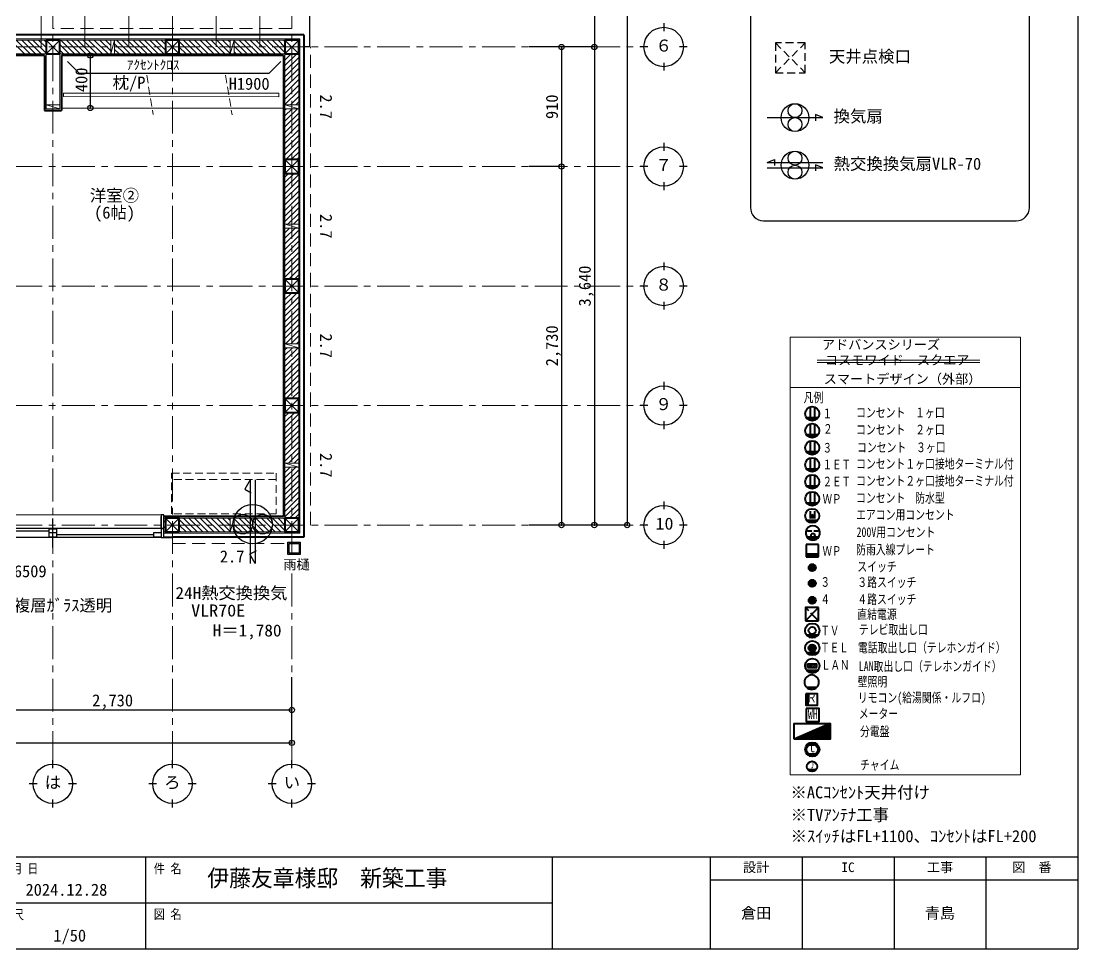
# Model space of a CAD drawing. Units: millimetres at full size, sheet at 1:50. Extents: x -21826 to 54909, y -26252 to 22610.
# Drawn here: x 25054 to 33102, y -6958 to 105 of the extents above; entities that cross this region are included whole.
import ezdxf
from ezdxf.enums import TextEntityAlignment as Align

# ---------------------------------------------------------------- set-up
doc = ezdxf.new("R2010")
doc.units = ezdxf.units.MM
doc.header["$LTSCALE"] = 50
doc.header["$PDMODE"] = 32
doc.header["$PDSIZE"] = 40
for name, pattern in [('CHAIN1', [8, 5, -1, 1, -1]), ('DASHED1', [1.8, 1.2, -0.6]), ('DASHED2', [3, 2, -1])]:
    doc.linetypes.add(name, pattern=pattern)
for name, color, linetype, lineweight in [('3-1_通り芯・通り番号', 7, 'Continuous', 25), ('3-2_柱(黄)', 4, 'Continuous', 9), ('3-3_仕上線(黄)', 3, 'Continuous', 40), ('3-4_下地・間柱(水色)', 4, 'Continuous', 9), ('3-5_サッシ・室内建具', 7, 'Continuous', 25), ('3-6_住宅設備・造作', 4, 'Continuous', 9), ('3-8_ハッチング', 4, 'Continuous', 9), ('3-9_建築設備', 5, 'Continuous', 25), ('3-A_文字', 7, 'Continuous', 25), ('3-B_特記事項', 6, 'Continuous', 25), ('3-F_寸法・方位', 7, 'Continuous', 25), ('C-0', 6, 'Continuous', 25), ('F-8_図名（電気）', 3, 'Continuous', 40), ('F-F_図面枠（共通）', 7, 'Continuous', 25)]:
    doc.layers.add(name, color=color, linetype=linetype, lineweight=lineweight)
doc.styles.add('ＭＳ ゴシック', font='')
doc.styles.get('ＭＳ ゴシック').set_extended_font_data('MS Gothic')

msp = doc.modelspace()

# ---------------------------------------------------------------- linework, layer by layer
at = {"layer": '3-1_通り芯・通り番号', "color": 1, "linetype": 'CHAIN1', "lineweight": 18}
for p, q in [((25296.21, -5551.2), (25296.21, 6242.32)), ((26206.21, -5551.2), (26206.21, 6242.32)), ((27116.21, -5551.2), (27116.21, 6242.32)), ((14565.29, -91.2), (29797.51, -91.2)), ((14565.29, -1001.2), (29797.51, -1001.2)), ((14565.29, -1911.2), (29797.51, -1911.2)), ((14565.29, -2821.2), (29797.51, -2821.2)), ((14565.29, -3731.2), (29797.51, -3731.2))]:
    msp.add_line(p, q, dxfattribs=at)
at = {"layer": '3-1_通り芯・通り番号'}
for p, q in [((29947.51, 88.8), (29947.51, 28.8)), ((29827.51, -91.2), (29767.51, -91.2)), ((30127.51, -91.2), (30067.51, -91.2)), ((29947.51, -211.2), (29947.51, -271.2)), ((29947.51, -821.2), (29947.51, -881.2)), ((29827.51, -1001.2), (29767.51, -1001.2)), ((30127.51, -1001.2), (30067.51, -1001.2)), ((29947.51, -1121.2), (29947.51, -1181.2)), ((29947.51, -1731.2), (29947.51, -1791.2)), ((29827.51, -1911.2), (29767.51, -1911.2)), ((30127.51, -1911.2), (30067.51, -1911.2)), ((29947.51, -2031.2), (29947.51, -2091.2)), ((29947.51, -2641.2), (29947.51, -2701.2)), ((29827.51, -2821.2), (29767.51, -2821.2)), ((30127.51, -2821.2), (30067.51, -2821.2)), ((29947.51, -2941.2), (29947.51, -3001.2)), ((29947.51, -3551.2), (29947.51, -3611.2)), ((29827.51, -3731.2), (29767.51, -3731.2)), ((30127.51, -3731.2), (30067.51, -3731.2)), ((29947.51, -3851.2), (29947.51, -3911.2)), ((25296.21, -5581.2), (25296.21, -5521.2)), ((26206.21, -5581.2), (26206.21, -5521.2)), ((27116.21, -5581.2), (27116.21, -5521.2)), ((25176.21, -5701.2), (25116.21, -5701.2)), ((25476.21, -5701.2), (25416.21, -5701.2)), ((26086.21, -5701.2), (26026.21, -5701.2)), ((26386.21, -5701.2), (26326.21, -5701.2)), ((26996.21, -5701.2), (26936.21, -5701.2)), ((27296.21, -5701.2), (27236.21, -5701.2)), ((25296.21, -5881.2), (25296.21, -5821.2)), ((26206.21, -5881.2), (26206.21, -5821.2)), ((27116.21, -5881.2), (27116.21, -5821.2))]:
    msp.add_line(p, q, dxfattribs=at)
for centre in [(29947.51, -91.2), (29947.51, -1001.2), (29947.51, -1911.2), (29947.51, -2821.2), (29947.51, -3731.2), (25296.21, -5701.2), (26206.21, -5701.2), (27116.21, -5701.2)]:
    msp.add_circle(centre, 150, dxfattribs=at)
at = {"layer": '3-2_柱(黄)'}
for p, q in [((25243.71, -38.7), (25348.71, -143.7)), ((25348.71, -38.7), (25243.71, -143.7)), ((26258.71, -143.7), (26153.71, -38.7)), ((26153.71, -143.7), (26258.71, -38.7)), ((27063.71, -38.7), (27168.71, -143.7)), ((27168.71, -38.7), (27063.71, -143.7)), ((27168.71, -1053.7), (27063.71, -948.7)), ((27168.71, -948.7), (27063.71, -1053.7)), ((27168.71, -1858.7), (27063.71, -1963.7)), ((27168.71, -1963.7), (27063.71, -1858.7)), ((27168.71, -2768.7), (27063.71, -2873.7)), ((27168.71, -2873.7), (27063.71, -2768.7)), ((26258.71, -3783.7), (26153.71, -3678.7)), ((26153.71, -3783.7), (26258.71, -3678.7)), ((27168.71, -3678.7), (27063.71, -3783.7)), ((27063.71, -3678.7), (27168.71, -3783.7))]:
    msp.add_line(p, q, dxfattribs=at)
at = {"layer": '3-2_柱(黄)', "color": 3, "lineweight": 40}
for p, q in [((26153.71, -143.7), (26258.71, -143.7)), ((27063.71, -948.7), (27063.71, -1053.7)), ((27168.71, -948.7), (27063.71, -948.7))]:
    msp.add_line(p, q, dxfattribs=at)
for points in [[(25243.71, -38.7), (25243.71, -143.7), (25348.71, -143.7), (25348.71, -38.7)], [(27063.71, -38.7), (27063.71, -143.7), (27168.71, -143.7), (27168.71, -38.7)], [(27168.71, -1858.7), (27063.71, -1858.7), (27063.71, -1963.7), (27168.71, -1963.7)], [(27168.71, -2768.7), (27063.71, -2768.7), (27063.71, -2873.7), (27168.71, -2873.7)], [(26258.71, -3783.7), (26258.71, -3678.7), (26153.71, -3678.7), (26153.71, -3783.7)], [(27063.71, -3678.7), (27063.71, -3783.7), (27168.71, -3783.7), (27168.71, -3678.7)]]:
    msp.add_lwpolyline(points, close=True, dxfattribs=at)
for points in [[(26258.71, -143.7), (26258.71, -38.7), (26153.71, -38.7), (26153.71, -143.7)], [(27063.71, -1053.7), (27168.71, -1053.7), (27168.71, -948.7)]]:
    msp.add_lwpolyline(points, dxfattribs=at)
at = {"layer": '3-3_仕上線(黄)'}
for p, q in [((25296.21, 0.3), (24932.71, 0.3)), ((26206.21, 0.3), (25296.21, 0.3)), ((27207.71, 0.3), (26206.21, 0.3)), ((27207.71, 0.3), (27207.71, -1001.2)), ((25231.21, -156.2), (24841.21, -156.2)), ((25231.21, -156.2), (25231.21, -573.7)), ((26206.21, -156.2), (25361.21, -156.2)), ((25361.21, -156.2), (25361.21, -573.7)), ((27051.21, -156.2), (26206.21, -156.2)), ((27051.21, -156.2), (27051.21, -1001.2)), ((25231.21, -573.7), (25361.21, -573.7)), ((27051.21, -1001.2), (27051.21, -1911.2)), ((27207.71, -1001.2), (27207.71, -1911.2)), ((27051.21, -1911.2), (27051.21, -2821.2)), ((27207.71, -1911.2), (27207.71, -2821.2)), ((27051.21, -2821.2), (27051.21, -3666.2)), ((27207.71, -2821.2), (27207.71, -3822.7)), ((26206.21, -3666.2), (26141.21, -3666.2)), ((27051.21, -3666.2), (26206.21, -3666.2)), ((26141.21, -3822.7), (26206.21, -3822.7)), ((27207.71, -3822.7), (26206.21, -3822.7))]:
    msp.add_line(p, q, dxfattribs=at)
at = {"layer": '3-4_下地・間柱(水色)'}
for p, q in [((25243.71, -38.7), (24893.71, -38.7)), ((25296.21, -29.7), (24902.71, -29.7)), ((26206.21, -29.7), (25296.21, -29.7)), ((25348.71, -38.7), (25736.21, -38.7)), ((25766.21, -38.7), (25736.21, -143.7)), ((25766.21, -38.7), (26153.71, -38.7)), ((25766.21, -143.7), (25766.21, -38.7)), ((27177.71, -29.7), (26206.21, -29.7)), ((26258.71, -38.7), (26646.21, -38.7)), ((26676.21, -38.7), (26646.21, -143.7)), ((26646.21, -38.7), (26646.21, -143.7)), ((26676.21, -38.7), (27063.71, -38.7)), ((27177.71, -29.7), (27177.71, -1001.2)), ((25243.71, -143.7), (24893.71, -143.7)), ((25243.71, -143.7), (25243.71, -531.2)), ((25348.71, -143.7), (25348.71, -531.2)), ((25348.71, -143.7), (25736.21, -143.7)), ((25766.21, -143.7), (26153.71, -143.7)), ((26258.71, -143.7), (26646.21, -143.7)), ((26646.21, -143.7), (26676.21, -143.7)), ((26676.21, -143.7), (27063.71, -143.7)), ((27063.71, -143.7), (27063.71, -531.2)), ((27168.71, -143.7), (27168.71, -531.2)), ((25348.71, -531.2), (25243.71, -531.2)), ((25243.71, -531.2), (25348.71, -561.2)), ((27063.71, -531.2), (27063.71, -561.2)), ((27063.71, -561.2), (27063.71, -948.7)), ((27063.71, -561.2), (27168.71, -561.2)), ((27168.71, -561.2), (27168.71, -531.2)), ((27168.71, -561.2), (27168.71, -948.7)), ((27177.71, -1001.2), (27177.71, -1911.2)), ((27063.71, -1053.7), (27063.71, -1441.2)), ((27168.71, -1053.7), (27168.71, -1441.2)), ((27063.71, -1441.2), (27168.71, -1471.2)), ((27168.71, -1471.2), (27168.71, -1441.2)), ((27063.71, -1471.2), (27063.71, -1858.7)), ((27063.71, -1471.2), (27168.71, -1471.2)), ((27168.71, -1471.2), (27168.71, -1858.7)), ((27177.71, -1911.2), (27177.71, -2821.2)), ((27063.71, -1963.7), (27063.71, -2351.2)), ((27168.71, -1963.7), (27168.71, -2351.2)), ((27063.71, -2351.2), (27063.71, -2381.2)), ((27063.71, -2351.2), (27168.71, -2381.2)), ((27168.71, -2351.2), (27063.71, -2351.2)), ((27063.71, -2381.2), (27063.71, -2768.7)), ((27063.71, -2381.2), (27168.71, -2381.2)), ((27168.71, -2381.2), (27168.71, -2351.2)), ((27168.71, -2381.2), (27168.71, -2768.7)), ((27063.71, -2873.7), (27063.71, -3261.2)), ((27168.71, -2873.7), (27168.71, -3261.2)), ((27177.71, -2821.2), (27177.71, -3792.7)), ((27063.71, -3261.2), (27168.71, -3291.2)), ((27063.71, -3291.2), (27063.71, -3678.7)), ((27063.71, -3291.2), (27168.71, -3291.2)), ((27168.71, -3291.2), (27168.71, -3261.2)), ((27168.71, -3291.2), (27168.71, -3678.7)), ((26141.21, -3678.7), (26153.71, -3678.7)), ((26258.71, -3678.7), (26646.21, -3678.7)), ((26676.21, -3678.7), (26646.21, -3678.7)), ((26646.21, -3678.7), (26646.21, -3783.7)), ((26676.21, -3678.7), (27063.71, -3678.7)), ((26141.21, -3783.7), (26153.71, -3783.7)), ((26141.21, -3792.7), (26206.21, -3792.7)), ((27177.71, -3792.7), (26206.21, -3792.7)), ((26258.71, -3783.7), (26646.21, -3783.7)), ((26676.21, -3783.7), (27063.71, -3783.7))]:
    msp.add_line(p, q, dxfattribs=at)
for points in [[(25766.21, -38.7), (25736.21, -38.7), (25736.21, -143.7), (25766.21, -143.7)], [(26676.21, -143.7), (26676.21, -38.7), (26646.21, -38.7)], [(25243.71, -531.2), (25243.71, -561.2), (25348.71, -561.2), (25348.71, -531.2)], [(27168.71, -531.2), (27063.71, -531.2), (27168.71, -561.2)], [(27168.71, -1441.2), (27063.71, -1441.2), (27063.71, -1471.2)], [(27168.71, -3261.2), (27063.71, -3261.2), (27063.71, -3291.2)]]:
    msp.add_lwpolyline(points, dxfattribs=at)
msp.add_lwpolyline([(26676.21, -3678.7), (26646.21, -3783.7), (26676.21, -3783.7)], close=True, dxfattribs=at)
at = {"layer": '3-5_サッシ・室内建具', "color": 1, "lineweight": 18}
msp.add_line((26141.21, -3654.2), (24451.21, -3654.2), dxfattribs=at)
at = {"layer": '3-5_サッシ・室内建具'}
for p, q in [((25296.21, -3901.7), (25296.21, -3681.7)), ((26121.21, -3654.2), (26121.21, -3826.7)), ((26121.21, -3756.7), (26121.21, -3666.2)), ((26121.21, -3756.7), (24471.21, -3756.7)), ((25266.21, -3776.7), (24531.21, -3776.7)), ((25266.21, -3761.7), (25266.21, -3821.7)), ((25326.21, -3761.7), (25266.21, -3761.7)), ((25326.21, -3821.7), (25326.21, -3761.7)), ((26121.21, -3756.7), (26141.21, -3756.7)), ((26121.21, -3826.7), (24471.21, -3826.7)), ((25326.21, -3791.7), (25266.21, -3791.7)), ((25266.21, -3821.7), (25326.21, -3821.7)), ((26061.21, -3806.7), (25326.21, -3806.7)), ((26121.21, -3791.7), (26061.21, -3791.7)), ((26121.21, -3826.7), (26141.21, -3826.7)), ((26141.21, -3822.7), (26141.21, -3813.7))]:
    msp.add_line(p, q, dxfattribs=at)
for points in [[(26141.21, -3826.7), (26141.21, -3654.2), (26121.21, -3654.2)], [(26141.21, -3822.7), (26141.21, -3756.7), (26121.21, -3756.7)], [(26061.21, -3791.7), (26061.21, -3821.7), (26121.21, -3821.7)]]:
    msp.add_lwpolyline(points, dxfattribs=at)
at = {"layer": '3-6_住宅設備・造作', "linetype": 'DASHED1'}
for p, q in [((26010.69, -306.47), (26060.6, -606.48)), ((26610.69, -306.64), (26660.6, -606.66)), ((26997.11, -3383.84), (26200.11, -3383.84))]:
    msp.add_line(p, q, dxfattribs=at)
at = {"layer": '3-6_住宅設備・造作'}
msp.add_line((27051.21, -556.2), (25361.21, -556.2), dxfattribs=at)
at = {"layer": '3-6_住宅設備・造作', "color": 7, "lineweight": 25}
for p, q in [((27085.46, -3956.15), (27085.46, -3861.15)), ((27095.46, -3871.15), (27170.46, -3871.15)), ((27095.46, -3946.15), (27095.46, -3871.15)), ((27170.46, -3871.15), (27170.46, -3946.15)), ((27180.46, -3956.15), (27085.46, -3956.15)), ((27170.46, -3946.15), (27095.46, -3946.15))]:
    msp.add_line(p, q, dxfattribs=at)
at = {"layer": '3-6_住宅設備・造作'}
msp.add_lwpolyline([(25375.64, -469.28), (25375.64, -443.28), (27015.64, -443.76), (27015.64, -469.76)], close=True, dxfattribs=at)
at = {"layer": '3-6_住宅設備・造作', "linetype": 'DASHED1'}
for points in [[(26997.11, -3646.84), (26199.11, -3646.84), (26199.11, -3336.84)], [(26199.11, -3336.84), (26997.11, -3336.84), (26997.11, -3646.84)]]:
    msp.add_lwpolyline(points, dxfattribs=at)
at = {"layer": '3-6_住宅設備・造作', "color": 7, "lineweight": 25}
msp.add_lwpolyline([(27085.46, -3861.15), (27180.46, -3861.15), (27180.46, -3956.15)], dxfattribs=at)
at = {"layer": '3-8_ハッチング', "color": 2}
for p, q in [((25207.21, -91.2), (25207.21, 4593.8)), ((25540.21, -91.2), (25540.21, 4593.8)), ((25873.21, -91.2), (25873.21, 4593.8)), ((26206.21, -91.2), (26206.21, 4593.8)), ((26539.21, -91.2), (26539.21, 4593.8)), ((26872.21, -91.2), (26872.21, 4593.8))]:
    msp.add_line(p, q, dxfattribs=at)
at = {"layer": '3-8_ハッチング'}
for p, q in [((25079.44, -143.7), (24974.44, -38.7)), ((25121.87, -143.7), (25016.87, -38.7)), ((25164.29, -143.7), (25059.29, -38.7)), ((25206.72, -143.7), (25101.72, -38.7)), ((25243.71, -138.26), (25144.15, -38.7)), ((25243.71, -95.84), (25186.57, -38.7)), ((25243.71, -53.41), (25229, -38.7)), ((25418.85, -143.7), (25348.71, -73.56)), ((25461.28, -143.7), (25356.28, -38.7)), ((25503.7, -143.7), (25398.7, -38.7)), ((25546.13, -143.7), (25441.13, -38.7)), ((25588.56, -143.7), (25483.56, -38.7)), ((25630.98, -143.7), (25525.98, -38.7)), ((25673.41, -143.7), (25568.41, -38.7)), ((25715.84, -143.7), (25610.84, -38.7)), ((25736.21, -121.64), (25653.26, -38.7)), ((25695.69, -38.7), (25736.21, -79.22)), ((25843.12, -143.7), (25766.21, -66.79)), ((25885.54, -143.7), (25780.54, -38.7)), ((25927.97, -143.7), (25822.97, -38.7)), ((25970.4, -143.7), (25865.4, -38.7)), ((26012.82, -143.7), (25907.82, -38.7)), ((26055.25, -143.7), (25950.25, -38.7)), ((26097.67, -143.7), (25992.67, -38.7)), ((26140.1, -143.7), (26035.1, -38.7)), ((26153.71, -114.88), (26077.53, -38.7)), ((26153.71, -72.45), (26119.95, -38.7)), ((26352.23, -143.7), (26258.71, -50.18)), ((26394.66, -143.7), (26289.66, -38.7)), ((26437.09, -143.7), (26332.09, -38.7)), ((26479.51, -143.7), (26374.51, -38.7)), ((26521.94, -143.7), (26416.94, -38.7)), ((26564.36, -143.7), (26459.36, -38.7)), ((26606.79, -143.7), (26501.79, -38.7)), ((26646.21, -140.69), (26544.22, -38.7)), ((26586.64, -38.7), (26646.21, -98.26)), ((26629.07, -38.7), (26646.21, -55.84)), ((26776.5, -143.7), (26676.21, -43.41)), ((26818.92, -143.7), (26713.92, -38.7)), ((26861.35, -143.7), (26756.35, -38.7)), ((26903.78, -143.7), (26798.78, -38.7)), ((26946.2, -143.7), (26841.2, -38.7)), ((26988.63, -143.7), (26883.63, -38.7)), ((27031.06, -143.7), (26926.06, -38.7)), ((27063.71, -133.93), (26968.48, -38.7)), ((27063.71, -91.5), (27010.91, -38.7)), ((27063.71, -49.07), (27053.33, -38.7)), ((25243.71, -143.7), (24893.71, -143.7)), ((25376.43, -143.7), (25348.71, -115.98)), ((25348.71, -143.7), (25736.21, -143.7)), ((25766.21, -109.22), (25800.69, -143.7)), ((25766.21, -143.7), (26153.71, -143.7)), ((26309.81, -143.7), (26258.71, -92.6)), ((26267.38, -143.7), (26258.71, -135.03)), ((26258.71, -143.7), (26646.21, -143.7)), ((26676.21, -85.84), (26734.07, -143.7)), ((26676.21, -128.26), (26691.64, -143.7)), ((26676.21, -143.7), (27063.71, -143.7)), ((27063.71, -143.7), (27063.71, -531.2)), ((27152.9, -143.7), (27063.71, -232.89)), ((27110.47, -143.7), (27063.71, -190.46)), ((27068.05, -143.7), (27063.71, -148.03)), ((27168.71, -170.31), (27063.71, -275.31)), ((27168.71, -212.74), (27063.71, -317.74)), ((27168.71, -255.17), (27063.71, -360.17)), ((27168.71, -297.59), (27063.71, -402.59)), ((27168.71, -340.02), (27063.71, -445.02)), ((27168.71, -382.45), (27063.71, -487.45)), ((27168.71, -424.87), (27063.71, -529.87)), ((27168.71, -467.3), (27104.81, -531.2)), ((27063.71, -561.2), (27063.71, -948.7)), ((27159.66, -561.2), (27063.71, -657.15)), ((27117.24, -561.2), (27063.71, -614.72)), ((27074.81, -561.2), (27063.71, -572.3)), ((27168.71, -509.72), (27147.24, -531.2)), ((27168.71, -594.58), (27063.71, -699.58)), ((27168.71, -637), (27063.71, -742)), ((27168.71, -679.43), (27063.71, -784.43)), ((27168.71, -721.86), (27063.71, -826.86)), ((27168.71, -764.28), (27063.71, -869.28)), ((27168.71, -806.71), (27063.71, -911.71)), ((27168.71, -849.14), (27069.15, -948.7)), ((27168.71, -891.56), (27111.57, -948.7)), ((27168.71, -933.99), (27154, -948.7)), ((27063.71, -1053.7), (27063.71, -1441.2)), ((27133.85, -1053.7), (27063.71, -1123.84)), ((27091.43, -1053.7), (27063.71, -1081.42)), ((27168.71, -1061.27), (27063.71, -1166.27)), ((27168.71, -1103.69), (27063.71, -1208.69)), ((27168.71, -1146.12), (27063.71, -1251.12)), ((27168.71, -1188.55), (27063.71, -1293.55)), ((27168.71, -1230.97), (27063.71, -1335.97)), ((27168.71, -1273.4), (27063.71, -1378.4)), ((27168.71, -1315.83), (27063.71, -1420.83)), ((27168.71, -1358.25), (27085.76, -1441.2)), ((27168.71, -1400.68), (27128.19, -1441.2)), ((27063.71, -1471.2), (27063.71, -1858.7)), ((27140.62, -1471.2), (27063.71, -1548.11)), ((27098.19, -1471.2), (27063.71, -1505.68)), ((27168.71, -1485.53), (27063.71, -1590.53)), ((27168.71, -1527.96), (27063.71, -1632.96)), ((27168.71, -1570.38), (27063.71, -1675.38)), ((27168.71, -1612.81), (27063.71, -1717.81)), ((27168.71, -1655.24), (27063.71, -1760.24)), ((27168.71, -1697.66), (27063.71, -1802.66)), ((27168.71, -1740.09), (27063.71, -1845.09)), ((27168.71, -1782.52), (27092.53, -1858.7)), ((27168.71, -1824.94), (27134.95, -1858.7)), ((27063.71, -1963.7), (27063.71, -2351.2)), ((27157.23, -1963.7), (27063.71, -2057.22)), ((27114.81, -1963.7), (27063.71, -2014.8)), ((27072.38, -1963.7), (27063.71, -1972.37)), ((27168.71, -1994.65), (27063.71, -2099.65)), ((27168.71, -2037.08), (27063.71, -2142.08)), ((27168.71, -2079.5), (27063.71, -2184.5)), ((27168.71, -2121.93), (27063.71, -2226.93)), ((27168.71, -2164.35), (27063.71, -2269.35)), ((27168.71, -2206.78), (27063.71, -2311.78)), ((27168.71, -2249.21), (27066.72, -2351.2)), ((27168.71, -2291.63), (27109.14, -2351.2)), ((27063.71, -2381.2), (27063.71, -2768.7)), ((27164, -2381.2), (27063.71, -2481.49)), ((27121.57, -2381.2), (27063.71, -2439.06)), ((27079.14, -2381.2), (27063.71, -2396.63)), ((27168.71, -2334.06), (27151.57, -2351.2)), ((27168.71, -2418.91), (27063.71, -2523.91)), ((27168.71, -2461.34), (27063.71, -2566.34)), ((27168.71, -2503.77), (27063.71, -2608.77)), ((27168.71, -2546.19), (27063.71, -2651.19)), ((27168.71, -2588.62), (27063.71, -2693.62)), ((27168.71, -2631.04), (27063.71, -2736.04)), ((27168.71, -2673.47), (27073.48, -2768.7)), ((27168.71, -2715.9), (27115.91, -2768.7)), ((27168.71, -2758.32), (27158.34, -2768.7)), ((27063.71, -2873.7), (27063.71, -3261.2)), ((27138.19, -2873.7), (27063.71, -2948.18)), ((27095.76, -2873.7), (27063.71, -2905.75)), ((27168.71, -2885.6), (27063.71, -2990.6)), ((27168.71, -2928.03), (27063.71, -3033.03)), ((27168.71, -2970.46), (27063.71, -3075.46)), ((27168.71, -3012.88), (27063.71, -3117.88)), ((27168.71, -3055.31), (27063.71, -3160.31)), ((27168.71, -3097.74), (27063.71, -3202.74)), ((27168.71, -3140.16), (27063.71, -3245.16)), ((27168.71, -3182.59), (27090.1, -3261.2)), ((27063.71, -3291.2), (27063.71, -3678.7)), ((27144.95, -3291.2), (27063.71, -3372.44)), ((27102.53, -3291.2), (27063.71, -3330.01)), ((27168.71, -3225.01), (27132.53, -3261.2)), ((27168.71, -3309.87), (27063.71, -3414.87)), ((27168.71, -3352.29), (27063.71, -3457.29)), ((27168.71, -3394.72), (27063.71, -3499.72)), ((27168.71, -3437.15), (27063.71, -3542.15)), ((27168.71, -3479.57), (27063.71, -3584.57)), ((27168.71, -3522), (27063.71, -3627)), ((27168.71, -3564.43), (27063.71, -3669.43)), ((27168.71, -3606.85), (27096.86, -3678.7)), ((26141.21, -3678.7), (26153.71, -3678.7)), ((26153.71, -3712.45), (26141.21, -3699.95)), ((26258.71, -3678.7), (26646.21, -3678.7)), ((26352.23, -3783.7), (26258.71, -3690.18)), ((26394.66, -3783.7), (26289.66, -3678.7)), ((26437.09, -3783.7), (26332.09, -3678.7)), ((26479.51, -3783.7), (26374.51, -3678.7)), ((26521.94, -3783.7), (26416.94, -3678.7)), ((26564.36, -3783.7), (26459.36, -3678.7)), ((26606.79, -3783.7), (26501.79, -3678.7)), ((26646.21, -3780.69), (26544.22, -3678.7)), ((26586.64, -3678.7), (26646.21, -3738.26)), ((26629.07, -3678.7), (26646.21, -3695.84)), ((26676.21, -3678.7), (27063.71, -3678.7)), ((26776.5, -3783.7), (26676.21, -3683.41)), ((26818.92, -3783.7), (26713.92, -3678.7)), ((26861.35, -3783.7), (26756.35, -3678.7)), ((26903.78, -3783.7), (26798.78, -3678.7)), ((26946.2, -3783.7), (26841.2, -3678.7)), ((26988.63, -3783.7), (26883.63, -3678.7)), ((27031.06, -3783.7), (26926.06, -3678.7)), ((27063.71, -3773.93), (26968.48, -3678.7)), ((27063.71, -3731.5), (27010.91, -3678.7)), ((27063.71, -3689.07), (27053.33, -3678.7)), ((27168.71, -3649.28), (27139.29, -3678.7)), ((26153.71, -3754.88), (26141.21, -3742.38)), ((26309.81, -3783.7), (26258.71, -3732.6)), ((26267.38, -3783.7), (26258.71, -3775.03)), ((26676.21, -3725.84), (26734.07, -3783.7)), ((26676.21, -3768.26), (26691.64, -3783.7))]:
    msp.add_line(p, q, dxfattribs=at)
at = {"layer": '3-9_建築設備'}
for p, q in [((26797.49, -3387.93), (26756.94, -3458.16)), ((26756.94, -3458.16), (26806.88, -3487)), ((26797.49, -3387.93), (26797.49, -4024.19)), ((26837.49, -3387.93), (26837.49, -4024.19)), ((26796.94, -3953.95), (26846.88, -3925.12)), ((26837.49, -4024.19), (26796.94, -3953.95))]:
    msp.add_line(p, q, dxfattribs=at)
for centre, radius in [((26817.49, -3724.19), 150), ((26742.49, -3724.19), 75), ((26892.49, -3724.19), 75)]:
    msp.add_circle(centre, radius, dxfattribs=at)
at = {"layer": '3-B_特記事項'}
for p, q in [((25408.45, -202.68), (25498.57, -292.8)), ((27031.81, -201.49), (26940.5, -292.8)), ((26940.5, -292.8), (25498.57, -292.8))]:
    msp.add_line(p, q, dxfattribs=at)
at = {"layer": '3-F_寸法・方位'}
for p, q in [((27251.21, 4593.8), (27251.21, -91.2)), ((29669.47, 4458.8), (29669.47, -3731.2)), ((29419.47, 1728.8), (29419.47, -91.2)), ((25580.62, -156.2), (25580.62, -556.15)), ((27251.21, -91.2), (27207.71, -91.2)), ((29169.47, -91.2), (28919.47, -91.2)), ((29419.47, -91.2), (29169.47, -91.2)), ((29169.47, -91.2), (29169.47, -1001.2)), ((29419.47, -91.2), (29419.47, -3731.2)), ((29169.47, -1001.2), (28919.47, -1001.2)), ((29169.47, -1001.2), (29169.47, -3731.2)), ((29169.47, -3731.2), (28919.47, -3731.2)), ((29419.47, -3731.2), (29169.47, -3731.2)), ((29669.47, -3731.2), (29419.47, -3731.2)), ((27116.21, -5139.39), (27116.21, -4889.39)), ((24386.21, -5139.39), (27116.21, -5139.39)), ((27116.21, -5389.39), (27116.21, -5139.39)), ((18016.21, -5389.39), (27116.21, -5389.39))]:
    msp.add_line(p, q, dxfattribs=at)
for p in [(29169.47, -91.2), (29419.47, -91.2), (25580.62, -156.2), (25580.62, -556.15), (29169.47, -1001.2), (29169.47, -3731.2), (29419.47, -3731.2), (29669.47, -3731.2), (27116.21, -5139.39), (27116.21, -5389.39)]:
    msp.add_point(p, dxfattribs=at)
at = {"layer": 'C-0', "color": 4, "linetype": 'DASHED2', "lineweight": 9}
for p, q in [((26206.21, 50.3), (25296.21, 50.3)), ((27116.21, 50.3), (26206.21, 50.3)), ((27257.71, -1001.2), (27257.71, -91.2)), ((27257.71, -1911.2), (27257.71, -1001.2)), ((27257.71, -2821.2), (27257.71, -1911.2)), ((27257.71, -3731.2), (27257.71, -2821.2)), ((26206.21, -3872.7), (27116.21, -3872.7))]:
    msp.add_line(p, q, dxfattribs=at)
at = {"layer": 'F-8_図名（電気）', "color": 4, "lineweight": 9}
for p, q in [((30910.8, -2300.91), (32665.5, -2300.91)), ((30910.8, -5631.92), (30910.8, -2300.91)), ((31116.78, -2475.23), (32354.45, -2475.23)), ((31116.78, -2493.6), (32354.45, -2493.6)), ((30910.8, -2684.45), (32665.5, -2684.45))]:
    msp.add_line(p, q, dxfattribs=at)
at = {"layer": 'F-8_図名（電気）'}
for p, q in [((31062.69, -2832.18), (31062.69, -2915.75)), ((31094.96, -2832.18), (31094.96, -2915.75)), ((31121.85, -2915.75), (31035.79, -2915.75)), ((31114.4, -2923.82), (31043.25, -2923.82)), ((31102.27, -2931.89), (31055.38, -2931.89)), ((31062.69, -2961.77), (31062.69, -3045.35)), ((31094.96, -2961.77), (31094.96, -3045.35)), ((31121.85, -3045.35), (31035.79, -3045.35)), ((31114.4, -3053.42), (31043.25, -3053.42)), ((31102.27, -3061.49), (31055.38, -3061.49)), ((31062.69, -3091.38), (31062.69, -3174.95)), ((31094.96, -3091.38), (31094.96, -3174.95)), ((31121.85, -3174.95), (31035.79, -3174.95)), ((31114.4, -3183.02), (31043.25, -3183.02)), ((31102.27, -3191.09), (31055.38, -3191.09)), ((31062.69, -3220.97), (31062.69, -3304.55)), ((31094.96, -3220.97), (31094.96, -3304.55)), ((31121.85, -3304.55), (31035.79, -3304.55)), ((31114.4, -3312.62), (31043.25, -3312.62)), ((31102.27, -3320.69), (31055.38, -3320.69)), ((31062.69, -3350.58), (31062.69, -3434.15)), ((31094.96, -3350.58), (31094.96, -3434.15)), ((31121.85, -3434.15), (31035.79, -3434.15)), ((31114.4, -3442.22), (31043.25, -3442.22)), ((31102.27, -3450.29), (31055.38, -3450.29)), ((31062.69, -3480.17), (31062.69, -3563.75)), ((31094.96, -3480.17), (31094.96, -3563.75)), ((31121.85, -3563.75), (31035.79, -3563.75)), ((31114.4, -3571.82), (31043.25, -3571.82)), ((31102.27, -3579.89), (31055.38, -3579.89)), ((31035.79, -3693.35), (31121.85, -3693.35)), ((31043.25, -3701.42), (31114.39, -3701.42)), ((31062.69, -3624.99), (31062.69, -3681.33)), ((31072.36, -3661.54), (31072.36, -3682.16)), ((31085.45, -3662.16), (31085.45, -3682.16)), ((31094.96, -3624.99), (31094.96, -3682.16)), ((31043.84, -3774.47), (31075.19, -3774.47)), ((31055.37, -3709.49), (31102.27, -3709.49)), ((31091.47, -3774.47), (31122.82, -3774.47)), ((31036.95, -3820.09), (31130.06, -3820.09)), ((31037.91, -3821.59), (31129.09, -3821.59)), ((31040.18, -3824.72), (31126.83, -3824.72)), ((31042.8, -3827.86), (31124.2, -3827.86)), ((31045.88, -3830.99), (31121.13, -3830.99)), ((31049.51, -3834.13), (31117.5, -3834.13)), ((31053.91, -3837.26), (31113.1, -3837.26)), ((31059.5, -3840.4), (31107.51, -3840.4)), ((31067.47, -3843.53), (31099.54, -3843.53)), ((31031.76, -3879.65), (31031.76, -3973.77)), ((31125.88, -3879.65), (31031.76, -3879.65)), ((31125.88, -3973.77), (31125.88, -3879.65)), ((31125.88, -3952.26), (31031.76, -3952.26)), ((31125.88, -3960.33), (31031.76, -3960.33)), ((31125.88, -3968.39), (31031.76, -3968.39)), ((31031.76, -3973.77), (31125.88, -3973.77)), ((31105.71, -4056.31), (31051.93, -4056.31)), ((31104.47, -4048.24), (31053.17, -4048.24)), ((31104.47, -4064.38), (31053.17, -4064.38)), ((31100.33, -4040.18), (31057.31, -4040.18)), ((31100.33, -4072.45), (31057.31, -4072.45)), ((31090.54, -4032.11), (31067.1, -4032.11)), ((31090.54, -4080.51), (31067.1, -4080.51)), ((31105.71, -4175.2), (31051.93, -4175.2)), ((31104.47, -4167.13), (31053.17, -4167.13)), ((31104.47, -4183.27), (31053.17, -4183.27)), ((31100.33, -4159.06), (31057.31, -4159.06)), ((31090.54, -4151), (31067.1, -4151)), ((31100.33, -4191.33), (31057.31, -4191.33)), ((31090.54, -4199.4), (31067.1, -4199.4)), ((31105.71, -4304.8), (31051.93, -4304.8)), ((31104.47, -4296.73), (31053.17, -4296.73)), ((31104.47, -4312.87), (31053.17, -4312.87)), ((31100.33, -4288.66), (31057.31, -4288.66)), ((31100.33, -4320.93), (31057.31, -4320.93)), ((31090.54, -4280.6), (31067.1, -4280.6)), ((31090.54, -4329), (31067.1, -4329)), ((31027.13, -4359.64), (31027.13, -4459.69)), ((31027.13, -4459.69), (31127.17, -4359.64)), ((31066.72, -4399.24), (31127.17, -4459.69)), ((31127.17, -4459.69), (31127.17, -4359.64)), ((31027.13, -4459.69), (31127.17, -4459.69)), ((31034.82, -4567.65), (31122.82, -4567.65)), ((31042.44, -4575.9), (31115.2, -4575.9)), ((31054.85, -4584.15), (31102.8, -4584.15)), ((31052.59, -4659.42), (31105.05, -4659.42)), ((31056.82, -4651.17), (31100.82, -4651.17)), ((31066.83, -4642.92), (31090.81, -4642.92)), ((31034.82, -4700.67), (31122.82, -4700.67)), ((31042.44, -4708.92), (31115.2, -4708.92)), ((31051.32, -4667.67), (31106.32, -4667.67)), ((31052.59, -4675.92), (31105.05, -4675.92)), ((31054.85, -4717.17), (31102.8, -4717.17)), ((31056.82, -4684.17), (31100.82, -4684.17)), ((31066.83, -4692.42), (31090.81, -4692.42)), ((31043.62, -4816.55), (31043.62, -4789.05)), ((31043.62, -4789.05), (31114.02, -4789.05)), ((31050.09, -4789.05), (31043.62, -4795.51)), ((31069.53, -4789.05), (31043.62, -4814.96)), ((31043.62, -4816.55), (31114.02, -4816.55)), ((31088.98, -4789.05), (31061.48, -4816.55)), ((31108.42, -4789.05), (31080.92, -4816.55)), ((31114.02, -4802.89), (31100.37, -4816.55)), ((31114.02, -4816.55), (31114.02, -4789.05)), ((31034.82, -4835.8), (31122.83, -4835.8)), ((31042.44, -4844.04), (31115.2, -4844.04)), ((31054.85, -4852.3), (31102.8, -4852.3)), ((31035.29, -4966), (31074.56, -4966)), ((31037.62, -4968.25), (31039.87, -4966)), ((31049.08, -4976.24), (31059.32, -4966)), ((31063.41, -4981.36), (31078.76, -4966)), ((31074.56, -4966), (31113.84, -4966)), ((31082.25, -4981.96), (31098.21, -4966)), ((31030.24, -5033.12), (31046.74, -5016.62)), ((31030.24, -5052.57), (31046.74, -5036.07)), ((31030.24, -5072.01), (31046.74, -5055.51)), ((31030.24, -5091.46), (31046.74, -5074.96)), ((31037.43, -5103.71), (31046.74, -5094.4)), ((31216.32, -5243.11), (30941.32, -5360.97)), ((31069.85, -5305.89), (31216.32, -5305.89)), ((31088.17, -5298.03), (31216.32, -5298.03)), ((31106.5, -5290.18), (31216.32, -5290.18)), ((31124.82, -5282.33), (31216.32, -5282.33)), ((31143.14, -5274.48), (31216.32, -5274.48)), ((31161.46, -5266.62), (31216.32, -5266.62)), ((31179.79, -5258.77), (31216.32, -5258.77)), ((31198.11, -5250.92), (31216.32, -5250.92)), ((30959.91, -5353), (31216.32, -5353)), ((30978.24, -5345.15), (31216.32, -5345.15)), ((30996.56, -5337.3), (31216.32, -5337.3)), ((31014.88, -5329.44), (31216.32, -5329.44)), ((31033.21, -5321.59), (31216.32, -5321.59)), ((31051.53, -5313.74), (31216.32, -5313.74)), ((31036.17, -5472.14), (31122.23, -5472.14)), ((31043.63, -5480.21), (31114.78, -5480.21)), ((31055.76, -5488.28), (31102.65, -5488.28)), ((31046.2, -5592.21), (31108.16, -5592.21)), ((31051.56, -5598.02), (31102.79, -5598.02)), ((31060.3, -5603.83), (31094.06, -5603.83))]:
    msp.add_line(p, q, dxfattribs=at)
at = {"layer": 'F-8_図名（電気）', "color": 4, "lineweight": 9}
msp.add_lwpolyline([(30910.8, -5631.92), (32665.5, -5631.92), (32665.5, -2300.91)], dxfattribs=at)
at = {"layer": 'F-8_図名（電気）'}
for points in [[(31127.17, -4359.64), (31027.13, -4359.64), (31049.93, -4382.44)], [(31046.74, -5103.71), (31046.74, -5059.71), (31046.74, -5015.71)]]:
    msp.add_lwpolyline(points, dxfattribs=at)
for points in [[(31030.24, -5015.71), (31030.24, -5103.71), (31118.24, -5103.71), (31118.24, -5015.71)], [(31033.53, -5129.3), (31033.53, -5227.84), (31132.08, -5227.84), (31132.08, -5129.3)], [(30941.32, -5360.97), (30941.32, -5243.11), (31216.32, -5243.11), (31216.32, -5360.97)]]:
    msp.add_lwpolyline(points, close=True, dxfattribs=at)
for centre, radius in [((31078.82, -2883.48), 53.78), ((31078.82, -3013.08), 53.78), ((31078.82, -3142.68), 53.78), ((31078.82, -3272.28), 53.78), ((31078.82, -3401.88), 53.78), ((31078.82, -3531.48), 53.78), ((31078.82, -3661.08), 53.78), ((31078.82, -4056.31), 26.89), ((31078.82, -4175.2), 26.89), ((31078.82, -4304.8), 26.89), ((31078.82, -4534.65), 55), ((31078.82, -4534.65), 27.5), ((31078.82, -4667.67), 55), ((31078.82, -4667.67), 27.5), ((31078.82, -4802.8), 55), ((31079.2, -5439.87), 53.78), ((31078.41, -5440.68), 43.03), ((31077.18, -5568.98), 38.72)]:
    msp.add_circle(centre, radius, dxfattribs=at)
for centre, radius, start, end in [((31078.96, -3660.71), 6.65, 347.46851, 187.12904), ((31083.5, -3791.07), 54.86, 328.0536, 211.94655), ((31083.5, -3791.07), 54.86, 211.94655, 328.05345), ((31083.5, -3813.43), 16.62, 336.37062, 203.62936), ((31074.56, -4927.5), 55, 315.5731, 224.42674), ((31074.56, -4927.5), 55, 224.42703, 315.5731)]:
    msp.add_arc(centre, radius, start, end, dxfattribs=at)
at = {"layer": 'F-F_図面枠（共通）'}
for p, q in [((33101.73, 6841.87), (33101.73, -6958.13)), ((30608.04, 3493.2), (30608.04, -1314.49)), ((32733.11, -1314.49), (32733.11, 3493.2)), ((30735.26, -971.09), (31159.92, -971.09)), ((30735.26, -1011.09), (31159.92, -1011.09)), ((31104, -987.44), (31104, -1034.31)), ((31159.92, -1011.09), (31104, -987.44)), ((30708.04, -1414.49), (32633.11, -1414.49)), ((13301.73, -6258.13), (33101.73, -6258.13)), ((26001.73, -6258.13), (26001.73, -6958.13)), ((29099.18, -6258.13), (29099.18, -6958.13)), ((30301.73, -6258.13), (30301.73, -6958.13)), ((31001.73, -6258.13), (31001.73, -6958.13)), ((31701.73, -6258.13), (31701.73, -6958.13)), ((32401.73, -6258.13), (32401.73, -6958.13)), ((30301.73, -6433.13), (33101.73, -6433.13)), ((24801.73, -6608.13), (29099.18, -6608.13)), ((13301.73, -6958.13), (33101.73, -6958.13))]:
    msp.add_line(p, q, dxfattribs=at)
at = {"layer": 'F-F_図面枠（共通）', "linetype": 'DASHED1'}
for p, q in [((30798.09, -60.38), (31025.59, -287.88)), ((30798.09, -287.88), (31025.59, -60.38))]:
    msp.add_line(p, q, dxfattribs=at)
msp.add_lwpolyline([(31025.59, -287.88), (31025.59, -60.38), (30798.09, -60.38), (30798.09, -287.88)], close=True, dxfattribs=at)
at = {"layer": 'F-F_図面枠（共通）'}
for points in [[(30735.26, -629.13), (31159.92, -629.13), (31104, -605.48), (31104, -652.35)], [(30735.26, -971.09), (30791.18, -947.44), (30791.18, -994.31)]]:
    msp.add_lwpolyline(points, dxfattribs=at)
for centre, radius in [((30947.59, -629.13), 106.17), ((30947.59, -576.05), 53.08), ((30947.59, -682.21), 53.08), ((30947.59, -991.09), 106.17), ((30947.59, -938.01), 53.08), ((30947.59, -1044.18), 53.08)]:
    msp.add_circle(centre, radius, dxfattribs=at)
for centre, start, end in [((30708.04, -1314.49), 180, 269.99998), ((32633.11, -1314.49), 270, 359.99998)]:
    msp.add_arc(centre, 100, start, end, dxfattribs=at)

# ---------------------------------------------------------------- texts
at = {"layer": '3-9_建築設備', "color": 7, "style": 'ＭＳ ゴシック'}
for s, width, p in [('24H熱交換換気', 1.05, (26229.2, -4321.83)), ('VLR70E', 1.1, (26349.23, -4455.13)), ('H＝1,780', 1.05, (26513.33, -4607.17))]:
    msp.add_text(s, height=91.64, dxfattribs=dict(at, width=width)).set_placement(p, align=Align.BOTTOM_LEFT)
at = {"layer": '3-A_文字', "style": 'ＭＳ ゴシック'}
for s, height, p in [('６', 91.64, (29885.01, -153.7)), ('枕/P', 91.64, (25751.15, -435.98)), ('７', 91.64, (29885.01, -1063.7)), ('洋室②', 91.64, (25577.39, -1295.48)), ('(6帖)', 91.64, (25609.89, -1425.48)), ('８', 91.64, (29885.01, -1973.7)), ('９', 91.64, (29885.01, -2883.7)), ('引違16509', 91.64, (24686.57, -4156.2)), ('雨樋', 73.31, (27051.69, -4090.74)), ('Low-E複層ｶﾞﾗｽ透明', 91.64, (24686.57, -4416.2)), ('は', 91.64, (25233.71, -5763.7)), ('ろ', 91.64, (26143.71, -5763.7)), ('い', 91.64, (27053.71, -5763.7))]:
    msp.add_text(s, height=height, dxfattribs=at).set_placement(p, align=Align.BOTTOM_LEFT)
at = {"layer": '3-A_文字', "color": 6, "style": 'ＭＳ ゴシック'}
msp.add_text('ｱｸｾﾝﾄｸﾛｽ', height=73.31, dxfattribs=at).set_placement((25859.35, -285.96), align=Align.BOTTOM_LEFT)
at = {"layer": '3-A_文字', "style": 'ＭＳ ゴシック', "width": 1.1}
msp.add_text('10', height=91.64, dxfattribs=at).set_placement((29885.01, -3793.7), align=Align.BOTTOM_LEFT)
at = {"layer": '3-F_寸法・方位', "style": 'ＭＳ ゴシック'}
for s, p in [('400', (25585.91, -434.9)), ('910', (29169.47, -639.95)), ('3,640', (29419.47, -2067.45)), ('2,730', (29169.47, -2522.45))]:
    msp.add_text(s, height=91.64, rotation=90, dxfattribs=at).set_placement(p, align=Align.BOTTOM_LEFT)
for s, p in [('H1900', (26634.81, -444.5)), ('2,730', (25594.96, -5139.39))]:
    msp.add_text(s, height=91.64, dxfattribs=at).set_placement(p, align=Align.BOTTOM_LEFT)
at = {"layer": 'C-0', "color": 5, "style": 'ＭＳ ゴシック'}
for p in [(27303.54, -452.45), (27303.54, -1362.45), (27303.54, -2272.45), (27303.54, -3182.45)]:
    msp.add_text('2.7', height=91.64, rotation=270, dxfattribs=at).set_placement(p, align=Align.BOTTOM_LEFT)
msp.add_text('2.7', height=91.64, dxfattribs=at).set_placement((26567.46, -4043.53), align=Align.BOTTOM_LEFT)
at = {"layer": 'F-8_図名（電気）', "color": 4, "style": 'ＭＳ ゴシック'}
for s, p in [('アドバンスシリーズ', (31152.53, -2415.77)), ('コスモワイド\u3000スクエア', (31175.92, -2533.36)), ('スマートデザイン（外部）', (31166.83, -2677.54))]:
    msp.add_text(s, height=73.31, dxfattribs=at).set_placement(p, align=Align.BOTTOM_LEFT)
for s, height, width, p in [('凡例', 73.31, 0.75, (31013.34, -2818.75)), ('１', 73.31, 0.7, (31157.96, -2939.53)), ('コンセント\u3000１ヶ口', 73.31, 0.75, (31412.85, -2933.32)), ('２', 73.31, 0.7, (31161.8, -3057.29)), ('コンセント\u3000２ヶ口', 73.31, 0.75, (31412.85, -3063.24)), ('３', 73.31, 0.7, (31157.96, -3201.53)), ('コンセント\u3000３ヶ口', 73.31, 0.75, (31419.64, -3198.13)), ('コンセント１ヶ口接地ターミナル付', 73.31, 0.75, (31412.85, -3323.09)), ('１ＥＴ', 73.31, 0.7, (31157.96, -3328.98)), ('２ＥＴ', 73.31, 0.7, (31157.96, -3458.9)), ('コンセント２ヶ口接地ターミナル付', 73.31, 0.75, (31412.85, -3453.01)), ('ＷＰ', 73.31, 0.7, (31157.96, -3591.31)), ('コンセント\u3000防水型', 73.31, 0.75, (31412.85, -3582.94)), ('エアコン用コンセント', 73.31, 0.75, (31412.85, -3710.92)), ('200V用コンセント', 73.31, 0.75, (31416.66, -3843.7)), ('ＷＰ', 73.31, 0.7, (31157.1, -3987.21)), ('防雨入線プレート', 73.31, 0.75, (31412.85, -3976.55)), ('スイッチ', 73.31, 0.75, (31422.22, -4106.15)), ('３', 73.31, 0.7, (31142.12, -4223.54)), ('３路スイッチ', 73.31, 0.75, (31422.22, -4225.04)), ('４', 73.31, 0.7, (31142.12, -4353.14)), ('４路スイッチ', 73.31, 0.75, (31422.22, -4354.64)), ('直結電源', 73.31, 0.75, (31422.22, -4469.06)), ('ＴＶ', 73.31, 0.7, (31141.13, -4592.48)), ('テレビ取出し口', 73.31, 0.75, (31434, -4585.3)), ('ＴＥＬ', 73.31, 0.7, (31140.29, -4722.89)), ('電話取出し口（テレホンガイド）', 73.31, 0.75, (31426.82, -4722.67)), ('ＬＡＮ', 73.31, 0.7, (31146.69, -4855.38)), ('LAN取出し口（テレホンガイド）', 73.31, 0.75, (31433.8, -4865.3)), ('壁照明', 73.31, 0.75, (31425.02, -4982.5)), ('Ｒ', 73.31, 0.75, (31036.98, -5103.69)), ('リモコン(給湯関係・ルフロ)', 73.31, 0.75, (31426.17, -5103.71)), ('WH', 73.31, 0.75, (31045.75, -5229.75)), ('メーター', 73.31, 0.75, (31433.08, -5225.75)), ('分電盤', 73.31, 0.75, (31442.69, -5360.97)), ('ｔ', 73.31, 0.7, (31041.62, -5483.44)), ('♪', 36.66, 0.7, (31061.36, -5591.03)), ('チャイム', 73.31, 0.75, (31442.69, -5615.6))]:
    msp.add_text(s, height=height, dxfattribs=dict(at, width=width)).set_placement(p, align=Align.BOTTOM_LEFT)
at = {"layer": 'F-8_図名（電気）', "color": 7, "style": 'ＭＳ ゴシック'}
for s, p in [('※ACｺﾝｾﾝﾄ天井付け', (30912.81, -5840.07)), ('※TVｱﾝﾃﾅ工事', (30913.99, -6011.17)), ('※ｽｲｯﾁはFL+1100、ｺﾝｾﾝﾄはFL+200', (30913.99, -6173.23))]:
    msp.add_text(s, height=91.64, dxfattribs=at).set_placement(p, align=Align.BOTTOM_LEFT)
at = {"layer": 'F-F_図面枠（共通）', "style": 'ＭＳ ゴシック'}
for s, height, p in [('天井点検口', 91.64, (31205.65, -236.63)), ('換気扇', 91.64, (31241.39, -691.63)), ('熱交換換気扇VLR-70', 91.64, (31241.39, -1053.59)), ('設計', 73.31, (30551.73, -6395.63)), ('IC', 73.31, (31301.73, -6395.63)), ('工事', 73.31, (31951.73, -6395.63)), ('図\u3000番', 73.31, (32601.73, -6395.63)), ('倉田', 84.31, (30536.73, -6753.13)), ('青島', 84.31, (31936.73, -6753.13)), ('1/50', 91.64, (25299.57, -6930.06))]:
    msp.add_text(s, height=height, dxfattribs=at).set_placement(p, align=Align.BOTTOM_LEFT)
for s, height, width, p in [('年 月 日', 73.31, 0.8, (24863.95, -6405.49)), ('件 名', 73.31, 0.85, (26063.95, -6405.49)), ('伊藤友章様邸\u3000新築工事', 128.3, 0.95, (26471.87, -6521.96)), ('縮 尺', 73.31, 0.85, (24863.95, -6755.49)), ('図 名', 73.31, 0.85, (26064.3, -6752.25))]:
    msp.add_text(s, height=height, dxfattribs=dict(at, width=width)).set_placement(p, align=Align.BOTTOM_LEFT)
at = {"layer": 'F-F_図面枠（共通）', "color": 3, "style": 'ＭＳ ゴシック'}
msp.add_text('2024.12.28', height=91.64, dxfattribs=at).set_placement((25087.4, -6581.09), align=Align.BOTTOM_LEFT)

doc.saveas('drawing.dxf')
